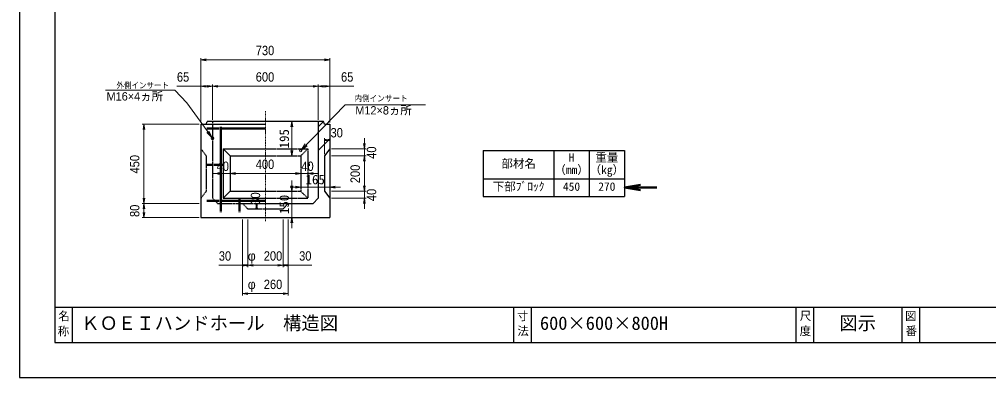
# Model space of a CAD drawing. Units: millimetres, scale not verified. Extents: x -210 to 210, y -148 to 148.
# Drawn here: x -210 to 64.6, y -148.5 to -46.9 of the extents above; entities that cross this region are included whole.
import ezdxf
from ezdxf.enums import TextEntityAlignment as Align

# ---------------------------------------------------------------- set-up
doc = ezdxf.new("R2010")
doc.units = ezdxf.units.MM
doc.linetypes.add('USER1', pattern=[12.95, 6.35, -3.175, 0.25, -3.175])
doc.linetypes.add('USER2', pattern=[4.7625, 3.175, -1.5875])
doc.layers.add('0-0', color=7, linetype='Continuous')
for name, color, linetype, lineweight in [('0-1_0', 9, 'Continuous', 25), ('0-2_dims', 2, 'Continuous', 13), ('0-3_pen1実線', 4, 'Continuous', 13), ('0-4_pen2実線', 3, 'Continuous', 13), ('0-5_pen3実線', 7, 'Continuous', 25), ('0-6_pen4実線', 6, 'Continuous', 25), ('0-7_pen1一点', 4, 'USER1', 13), ('0-8_pen2破線', 3, 'USER2', 25), ('0-A_鉄筋 1', 7, 'Continuous', 50), ('0-B_鉄筋 2', 7, 'USER2', 50)]:
    doc.layers.add(name, color=color, linetype=linetype, lineweight=lineweight)
doc.styles.add('ＭＳ ゴシック', font='')
doc.styles.add('ＭＳ Ｐゴシック', font='')
doc.styles.get('ＭＳ ゴシック').set_extended_font_data('MS Gothic')
doc.styles.get('ＭＳ Ｐゴシック').set_extended_font_data('MS PGothic')

# ---------------------------------------------------------------- blocks, each defined once
blk = doc.blocks.new('部分図 1')
at = {"layer": '0-1_0'}
blk.add_lwpolyline([(0, 0), (8400, 0), (8400, 5940), (0, 5940)], close=True, dxfattribs=at)
at = {"layer": '0-2_dims'}
for p, q in [((1029, 1447.1), (1029, 1812.05)), ((1759, 1802.05), (1029, 1802.05)), ((1759, 1447.1), (1759, 1812.05)), ((1029, 1652.05), (892.6, 1652.05)), ((1029, 1447.1), (1029, 1662.05)), ((1029, 1652.05), (1094, 1652.05)), ((1094, 1462.1), (1094, 1662.05)), ((1094, 1462.1), (1094, 1662.05)), ((1094, 1652.05), (1694, 1652.05)), ((1694, 1462.1), (1694, 1662.05)), ((1694, 1462.1), (1694, 1662.05)), ((1759, 1447.1), (1759, 1662.05)), ((1019, 1437.1), (696, 1437.1)), ((706, 987.1), (706, 1437.1)), ((1729, 1267.1), (1729, 1357.2)), ((1729, 1347.2), (1759, 1347.2)), ((1759, 1307.1), (1759, 1357.2)), ((1955.35, 1297.1), (1955.35, 1357.1)), ((1769, 1297.1), (1965.35, 1297.1)), ((1955.35, 1257.1), (1955.35, 1297.1)), ((1769, 1257.1), (1965.35, 1257.1)), ((1769, 1257.1), (1965.35, 1257.1)), ((1955.35, 1257.1), (1955.35, 1197.1)), ((1955.35, 1257.1), (1955.35, 1057.1)), ((1154, 1157.1), (1094, 1157.1)), ((1154, 1157.1), (1154, 1147.1)), ((1194, 1157.1), (1154, 1157.1)), ((1194, 1157.1), (1194, 1167.1)), ((1194, 1157.1), (1194, 1147.1)), ((1194, 1157.1), (1254, 1157.1)), ((1194, 1157.1), (1594, 1157.1)), ((1594, 1157.1), (1534, 1157.1)), ((1594, 1157.1), (1594, 1167.1)), ((1594, 1157.1), (1594, 1167.1)), ((1594, 1157.1), (1634, 1157.1)), ((1634, 1157.1), (1634, 1167.1)), ((1634, 1157.1), (1694, 1157.1)), ((1955.35, 1057.1), (1955.35, 1117.1)), ((1769, 1057.1), (1965.35, 1057.1)), ((1769, 1057.1), (1965.35, 1057.1)), ((1955.35, 1057.1), (1955.35, 1017.1)), ((1769, 1017.1), (1965.35, 1017.1)), ((1955.35, 1017.1), (1955.35, 957.1)), ((1019, 987.1), (696, 987.1)), ((1019, 987.1), (696, 987.1)), ((706, 907.1), (706, 987.1)), ((1344, 987.1), (1354, 987.1)), ((1344, 962.56), (1344, 957.1)), ((1344, 957.1), (1354, 957.1)), ((1019, 907.1), (696, 907.1)), ((1264, 897.1), (1264, 466.1)), ((1264, 897.1), (1264, 627.1)), ((1294, 897.1), (1294, 627.1)), ((1294, 897.1), (1294, 627.1)), ((1494, 897.1), (1494, 627.1)), ((1494, 897.1), (1494, 627.1)), ((1524, 897.1), (1524, 627.1)), ((1524, 897.1), (1524, 466.1)), ((1294, 637.1), (1494, 637.1)), ((1294, 637.1), (1294, 637.1)), ((1494, 637.1), (1494, 637.1)), ((1264, 476.1), (1524, 476.1))]:
    blk.add_line(p, q, dxfattribs=at)
at = {"layer": '0-2_dims', "lineweight": 18}
for p, q in [((881, 1630.09), (488.08, 1630.09)), ((1891, 1547.52), (2301.98, 1547.52)), ((1544, 1452.1), (1544, 1257.1)), ((1547, 1452.1), (1554, 1452.1)), ((1544, 1257.1), (1554, 1257.1)), ((1544, 1057.1), (1544, 1117.1)), ((1594, 1079.6), (1534, 1079.6)), ((1544, 1057.1), (1554, 1057.1)), ((1544, 1057.1), (1544, 907.1)), ((1594, 1097.1), (1594, 1069.6)), ((1594, 1079.6), (1759, 1079.6)), ((1759, 1079.6), (1759, 1069.6)), ((1759, 1079.6), (1819, 1079.6)), ((1544, 907.1), (1554, 907.1)), ((1544, 907.1), (1544, 847.1))]:
    blk.add_line(p, q, dxfattribs=at)
at = {"layer": '0-2_dims', "lineweight": 50}
blk.add_line((3429.05, 1078.19), (3612, 1078.19), dxfattribs=at)
at = {"layer": '0-2_dims'}
for points in [[(1059, 1807.05), (1029, 1802.05), (1059, 1797.05)], [(1729, 1797.05), (1759, 1802.05), (1729, 1807.05)], [(1059, 1657.05), (1029, 1652.05), (1059, 1647.05)], [(1064, 1647.05), (1094, 1652.05), (1064, 1657.05)], [(1124, 1657.05), (1094, 1652.05), (1124, 1647.05)], [(1664, 1647.05), (1694, 1652.05), (1664, 1657.05)], [(1724, 1657.05), (1694, 1652.05), (1724, 1647.05)], [(1694, 1652.05), (1759, 1652.05), (1895.4, 1652.05)], [(1729, 1647.05), (1759, 1652.05), (1729, 1657.05)], [(1094, 1357.1), (949.07, 1557.1), (881, 1630.09)], [(1594, 1287.1), (1846, 1547.52), (1891, 1547.52)], [(711, 1407.1), (706, 1437.1), (701, 1407.1)], [(1061.52, 1389.14), (1094, 1357.1), (1073.67, 1397.94)], [(1619.9, 1324.66), (1594, 1287.1), (1630.68, 1314.23)], [(1759, 1352.2), (1729, 1347.2), (1759, 1342.2)], [(1729, 1342.2), (1759, 1347.2), (1729, 1352.2)], [(1950.35, 1327.1), (1955.35, 1297.1), (1960.35, 1327.1)], [(1960.35, 1227.1), (1955.35, 1257.1), (1950.35, 1227.1)], [(1960.35, 1227.1), (1955.35, 1257.1), (1950.35, 1227.1)], [(1124, 1152.1), (1154, 1157.1), (1124, 1162.1)], [(1224, 1162.1), (1194, 1157.1), (1224, 1152.1)], [(1224, 1162.1), (1194, 1157.1), (1224, 1152.1)], [(1564, 1152.1), (1594, 1157.1), (1564, 1162.1)], [(1564, 1152.1), (1594, 1157.1), (1564, 1162.1)], [(1664, 1162.1), (1634, 1157.1), (1664, 1152.1)], [(1950.35, 1087.1), (1955.35, 1057.1), (1960.35, 1087.1)], [(1950.35, 1087.1), (1955.35, 1057.1), (1960.35, 1087.1)], [(701, 1017.1), (706, 987.1), (711, 1017.1)], [(1960.35, 987.1), (1955.35, 1017.1), (1950.35, 987.1)], [(711, 957.1), (706, 987.1), (701, 957.1)], [(701, 937.1), (706, 907.1), (711, 937.1)], [(1349, 957.1), (1344, 987.1), (1339, 957.1)], [(1339, 987.1), (1344, 957.1), (1349, 987.1)], [(1294, 637.1), (1264, 637.1), (1130.12, 637.1)], [(1264, 632.1), (1294, 637.1), (1264, 642.1)], [(1294, 642.1), (1264, 637.1), (1294, 632.1)], [(1324, 642.1), (1294, 637.1), (1324, 632.1)], [(1464, 632.1), (1494, 637.1), (1464, 642.1)], [(1524, 642.1), (1494, 637.1), (1524, 632.1)], [(1494, 632.1), (1524, 637.1), (1494, 642.1)], [(1494, 637.1), (1524, 637.1), (1657.88, 637.1)], [(1294, 481.1), (1264, 476.1), (1294, 471.1)], [(1494, 471.1), (1524, 476.1), (1494, 481.1)]]:
    blk.add_lwpolyline(points, dxfattribs=at)
at = {"layer": '0-2_dims', "lineweight": 18}
for points in [[(1549, 1422.1), (1544, 1452.1), (1539, 1422.1)], [(1539, 1287.1), (1544, 1257.1), (1549, 1287.1)], [(1539, 1087.1), (1544, 1057.1), (1549, 1087.1)], [(1564, 1074.6), (1594, 1079.6), (1564, 1084.6)], [(1789, 1084.6), (1759, 1079.6), (1789, 1074.6)], [(1549, 877.1), (1544, 907.1), (1539, 877.1)]]:
    blk.add_lwpolyline(points, dxfattribs=at)
at = {"layer": '0-2_dims', "lineweight": 50}
blk.add_lwpolyline([(3519.05, 1093.19), (3429.05, 1078.19), (3519.05, 1063.19)], dxfattribs=at)
at = {"layer": '0-3_pen1実線'}
for p, q in [((1694, 1422.7), (1723.41, 1452.1)), ((1694, 1287.99), (1759, 1352.99))]:
    blk.add_line(p, q, dxfattribs=at)
at = {"layer": '0-4_pen2実線'}
for centre, radius in [((1094, 1357.1), 8), ((1594, 1287.1), 6)]:
    blk.add_circle(centre, radius, dxfattribs=at)
at = {"layer": '0-5_pen3実線'}
for p, q in [((1029, 1437.1), (1394, 1437.1)), ((1029, 1437.1), (1029, 907.1)), ((1059, 1437.1), (1064, 1452.1)), ((1724, 1452.1), (1064, 1452.1)), ((1694, 1452.1), (1694, 1017.1)), ((1729, 1437.1), (1724, 1452.1)), ((1729, 1437.1), (1759, 1437.1)), ((1759, 1437.1), (1759, 907.1)), ((1154, 1297.1), (1394, 1297.1)), ((1154, 1297.1), (1194, 1257.1)), ((1759, 1297.1), (1729, 1257.1)), ((3029.05, 1287.59), (3029.05, 1027.59)), ((3229.05, 1287.59), (3229.05, 1027.59)), ((1194, 1257.1), (1194, 1057.1)), ((1194, 1257.1), (1394, 1257.1)), ((1729, 1257.1), (1729, 1057.1)), ((2629.05, 1127.59), (3429.05, 1127.59)), ((1154, 1017.1), (1194, 1057.1)), ((1194, 1057.1), (1394, 1057.1)), ((1729, 1057.1), (1759, 1017.1)), ((1694, 1017.1), (1664, 987.1)), ((1394, 987.1), (1664, 987.1)), ((1394, 957.1), (1494, 957.1)), ((1524, 987.1), (1494, 957.1)), ((1029, 907.1), (1759, 907.1)), ((300, 400), (300, 200)), ((2900, 400), (2900, 200)), ((4500, 400), (4500, 200)), ((5100, 400), (5100, 200))]:
    blk.add_line(p, q, dxfattribs=at)
blk.add_lwpolyline([(1154, 1297.1), (1154, 1017.1), (1394, 1017.1)], dxfattribs=at)
at = {"layer": '0-6_pen4実線'}
for p, q in [((2629.05, 1287.59), (3429.05, 1287.59)), ((2629.05, 1287.59), (2629.05, 1027.59)), ((3429.05, 1287.59), (3429.05, 1027.59)), ((2629.05, 1027.59), (3429.05, 1027.59)), ((200, 400), (8200, 400)), ((2800, 400), (2800, 200)), ((4400, 400), (4400, 200)), ((5000, 400), (5000, 200))]:
    blk.add_line(p, q, dxfattribs=at)
blk.add_lwpolyline([(200, 200), (8200, 200), (8200, 5740), (200, 5740)], close=True, dxfattribs=at)
at = {"layer": '0-7_pen1一点'}
blk.add_line((1394, 1510.82), (1394, 884.1), dxfattribs=at)
at = {"layer": '0-8_pen2破線'}
for p, q in [((1094, 1452.1), (1094, 1017.1)), ((1029, 1297.1), (1059, 1257.1)), ((1394, 1297.1), (1634, 1297.1)), ((1634, 1297.1), (1594, 1257.1)), ((1634, 1297.1), (1634, 1017.1)), ((1059, 1257.1), (1059, 1057.1)), ((1394, 1257.1), (1594, 1257.1)), ((1594, 1257.1), (1594, 1057.1)), ((1059, 1057.1), (1029, 1017.1)), ((1394, 1057.1), (1594, 1057.1)), ((1634, 1017.1), (1594, 1057.1)), ((1094, 1017.1), (1124, 987.1)), ((1394, 1017.1), (1634, 1017.1)), ((1124, 987.1), (1394, 987.1))]:
    blk.add_line(p, q, dxfattribs=at)
blk.add_lwpolyline([(1264, 987.1), (1294, 957.1), (1394, 957.1)], dxfattribs=at)
at = {"layer": '0-A_鉄筋 1'}
for p, q in [((1141.5, 1422.1), (1141.5, 977.1)), ((1141.5, 1412.1), (1394, 1412.1)), ((1141.5, 1002.1), (1394, 1002.1)), ((1246.5, 1012.1), (1246.5, 977.1))]:
    blk.add_line(p, q, dxfattribs=at)
at = {"layer": '0-B_鉄筋 2'}
for p, q in [((1141.5, 1412.1), (1061.5, 1412.1)), ((1061.5, 1207.1), (1151.5, 1207.1)), ((1646.5, 1207.1), (1636.5, 1207.1)), ((1141.5, 1002.1), (1061.5, 1002.1)), ((1141.5, 977.1), (1141.5, 937.1)), ((1246.5, 977.1), (1246.5, 937.1))]:
    blk.add_line(p, q, dxfattribs=at)
at = {"layer": '0-2_dims', "color": 7, "style": 'ＭＳ Ｐゴシック', "width": 0.9}
for s, height, p in [('730', 53.32, (1339.45, 1812.05)), ('65', 53.32, (892.6, 1662.05)), ('600', 53.32, (1339.45, 1662.05)), ('65', 53.32, (1822.67, 1662.05)), ('外側インサート', 33.79, (550.13, 1630.09)), ('内側インサート', 34.13, (1898.86, 1555.97)), ('30', 53.32, (1763.27, 1345.84)), ('40', 53.32, (1117.64, 1155.74)), ('400', 53.32, (1339.45, 1167.1)), ('40', 53.32, (1597.64, 1155.74)), ('30', 53.32, (1130.12, 647.1)), ('200', 53.32, (1384.91, 647.1)), ('30', 53.32, (1585.16, 647.1)), ('260', 53.32, (1384.91, 486.1))]:
    blk.add_text(s, height=height, dxfattribs=at).set_placement(p, align=Align.BOTTOM_LEFT)
at = {"layer": '0-2_dims', "color": 7}
for s, height, style, p in [('M16×4ヵ所', 47.21, 'ＭＳ Ｐゴシック', (494.02, 1556.91)), ('M12×8ヵ所', 47.21, 'ＭＳ Ｐゴシック', (1903.49, 1477.71)), ('165', 53.52, 'ＭＳ ゴシック', (1621.75, 1080.1)), ('φ', 53.32, 'ＭＳ Ｐゴシック', (1294, 647.1)), ('φ', 53.32, 'ＭＳ Ｐゴシック', (1294, 486.1))]:
    blk.add_text(s, height=height, dxfattribs=dict(at, style=style)).set_placement(p, align=Align.BOTTOM_LEFT)
at = {"layer": '0-2_dims', "color": 7, "style": 'ＭＳ ゴシック'}
for s, p in [('195', (1543.5, 1299.85)), ('150', (1543.5, 927.35))]:
    blk.add_text(s, height=53.52, rotation=90, dxfattribs=at).set_placement(p, align=Align.BOTTOM_LEFT)
at = {"layer": '0-2_dims', "color": 7, "style": 'ＭＳ Ｐゴシック', "width": 0.9}
for s, p in [('40', (2038.07, 1240.74)), ('450', (696, 1157.56)), ('200', (1945.35, 1102.56)), ('30', (1380.36, 980.74)), ('40', (2038.07, 1000.74)), ('80', (696, 910.74))]:
    blk.add_text(s, height=53.32, rotation=90, dxfattribs=at).set_placement(p, align=Align.BOTTOM_LEFT)
at = {"layer": '0-5_pen3実線', "style": 'ＭＳ ゴシック'}
for s, height, p in [('H', 47.65, (3112.8, 1210.09)), ('重量', 47.64, (3264.06, 1210.09)), ('部材名', 47.65, (2731.56, 1175.09)), ('（mm）', 47.66, (3031.54, 1140.08)), ('（kg）', 47.66, (3231.54, 1140.08)), ('下部ﾌﾞﾛｯｸ', 47.65, (2682.81, 1045.09)), ('450', 47.64, (3080.32, 1045.1)), ('270', 47.65, (3280.31, 1045.09)), ('名', 47.65, (220.57, 310.7)), ('ＫＯＥＩハンドホール\u3000構造図', 76.24, (350, 248)), ('寸', 47.59, (2819.4, 311.09)), ('600×600×800H', 76.24, (2950, 248)), ('尺', 47.61, (4422.2, 311.83)), ('図示', 76.23, (4646.03, 248.01)), ('図', 47.61, (5018.4, 311.33)), ('称', 47.62, (217.15, 224.87)), ('法', 47.62, (2821.7, 226.25)), ('度', 47.63, (4421.7, 226)), ('番', 47.61, (5022.2, 226.5))]:
    blk.add_text(s, height=height, dxfattribs=at).set_placement(p, align=Align.BOTTOM_LEFT)

msp = doc.modelspace()

# ---------------------------------------------------------------- block references
at = {"layer": '0-0', "xscale": 0.05, "yscale": 0.05}
msp.add_blockref('部分図 1', (-210, -148.5), dxfattribs=at)

doc.saveas('drawing.dxf')
